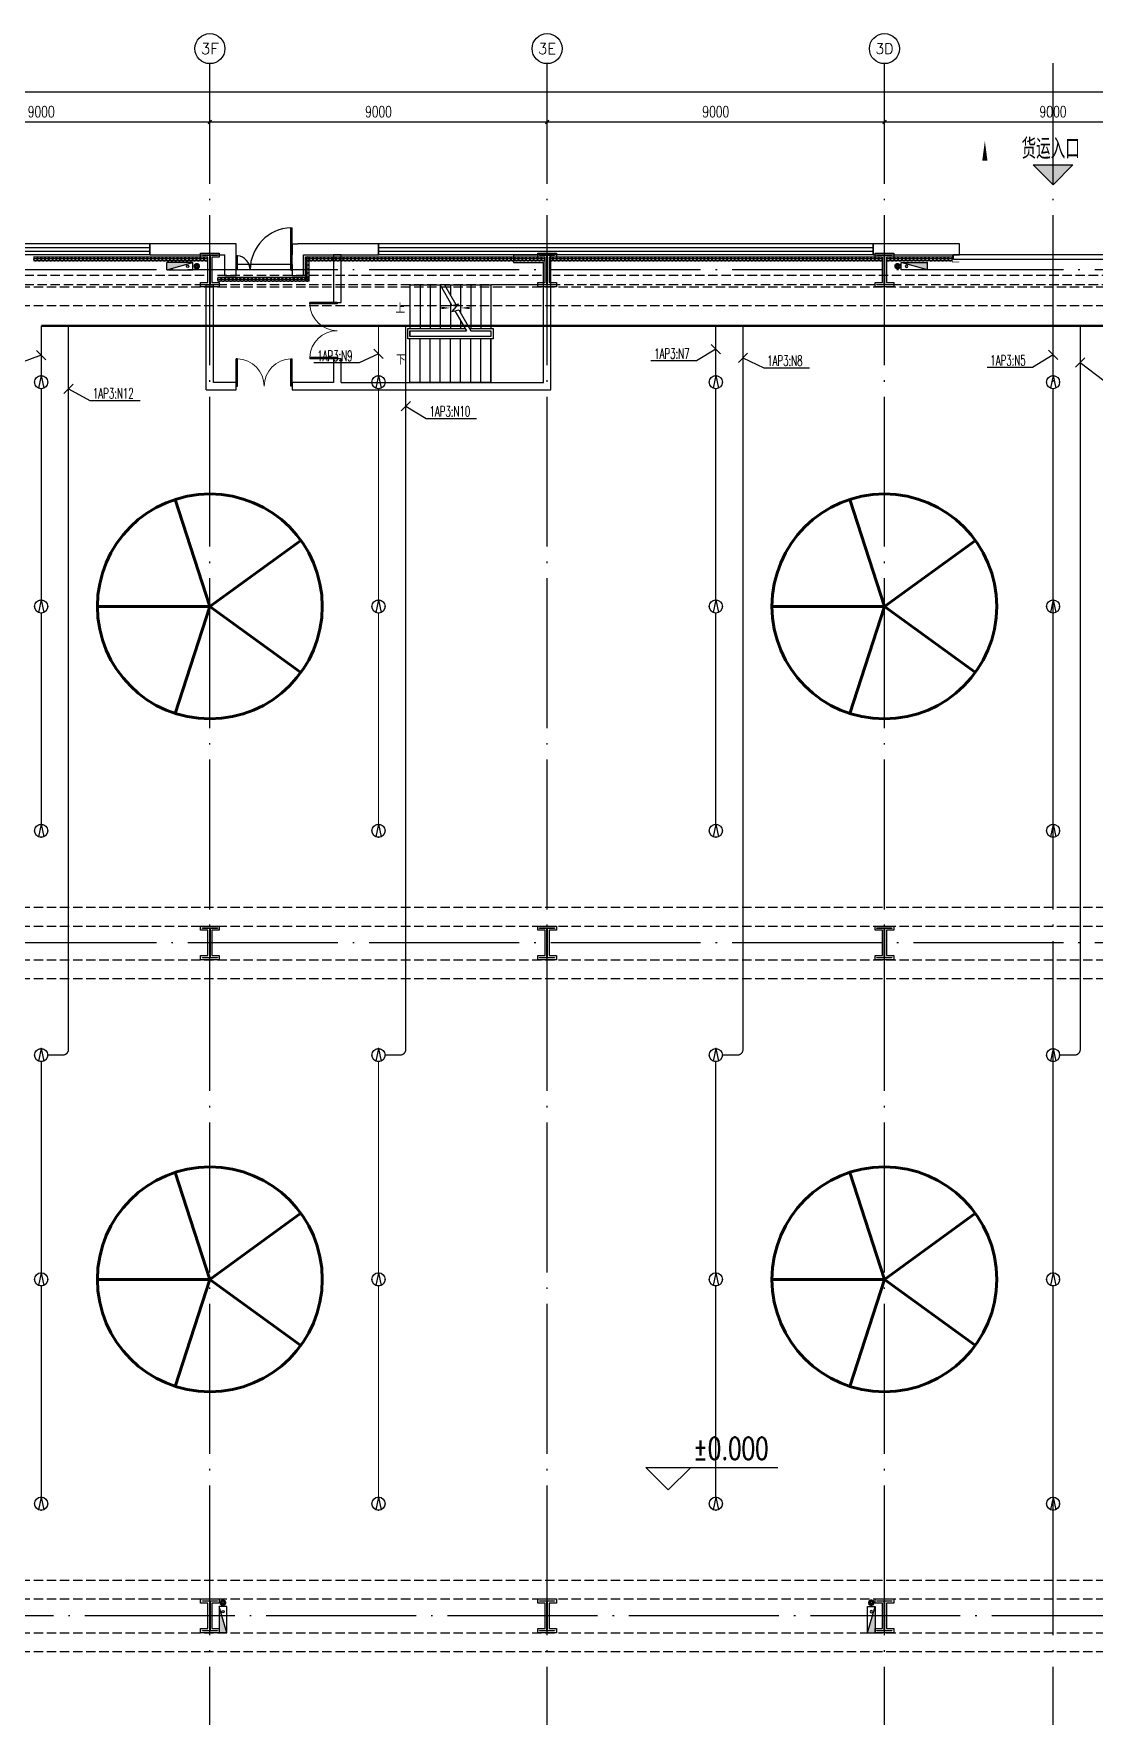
# Model space of a CAD drawing. Extents: x -1396510 to 1250330, y -1892470 to 1623980.
# Drawn here: x 152224 to 180528, y -1326655 to -1281770 of the extents above; entities that cross this region are included whole.
import ezdxf
from ezdxf.enums import TextEntityAlignment as Align

# ---------------------------------------------------------------- set-up
doc = ezdxf.new("R2010")
doc.units = 0
doc.header["$LTSCALE"] = 1000
doc.header["$MEASUREMENT"] = 0
for name, pattern in [('10平面$0$DASH', [0.35, 0.25, -0.1]), ('DASH', [0.35, 0.25, -0.1]), ('DOTE', [2.42, 2, -0.2, 0.02, -0.2])]:
    doc.linetypes.add(name, pattern=pattern)
doc.layers.get('Defpoints').update_dxf_attribs({"color": 210})
for name, color, linetype in [('10平面$0$WINDOW', 4, 'Continuous'), ('A-AXIS-D', 1, 'Continuous'), ('A-AXIS-DOTE', 14, 'DOTE'), ('A-AXIS-SYMB', 3, 'Continuous'), ('A-HATCH-2', 251, 'Continuous'), ('A-HRAIL', 173, 'Continuous'), ('A-LIN-V', 9, 'Continuous'), ('A-SFCE', 30, 'Continuous'), ('A-TEXT', 61, 'Continuous'), ('A-WINDOW', 140, 'Continuous'), ('AS-COLN', 6, 'Continuous'), ('AS-WALL', 40, 'Continuous'), ('DIM-照明', 3, 'Continuous'), ('DIM_SYMB', 3, 'Continuous'), ('EQUIP-照明', 3, 'Continuous'), ('FH-tri', 180, 'Continuous'), ('SB_ZF消火栓', 10, 'Continuous'), ('SB_ZF消火栓M', 10, 'Continuous'), ('WIRE-照明', 1, 'Continuous'), ('建-标高', 3, 'Continuous'), ('建-窗', 4, 'Continuous')]:
    doc.layers.add(name, color=color, linetype=linetype)
doc.layers.add('A-云线2', color=3, linetype='Continuous', plot=False)
doc.layers.add('LG-ZF消防', color=1, linetype='Continuous', lineweight=60)
doc.styles.add('_TCH_AXIS', font='COMPLEX', dxfattribs={"bigfont": 'GBCBIG'})
doc.styles.add('_TCH_DIM', font='SIMPLEX', dxfattribs={"bigfont": 'GBCBIG'})
doc.styles.add('_TCH_DIM_T3', font='SIMPLEX', dxfattribs={"width": 0.705882, "bigfont": 'GBCBIG'})
doc.styles.add('_TEL_DIM', font='SIMPLEX', dxfattribs={"width": 0.8, "height": 3.5, "bigfont": 'HZTXT'})
doc.styles.add('A-STANDARD', font='SIMPLEX', dxfattribs={"bigfont": 'GBCBIG'})
doc.dimstyles.new('_TCH_ARCH&&100', dxfattribs={"dimtxt": 297.5, "dimasz": 100, "dimexe": 100, "dimexo": 100, "dimgap": 126.25, "dimtad": 1, "dimdec": 0, "dimzin": 0, "dimdsep": 46, "dimtxsty": '_TCH_DIM_T3', "dimblk": 'ARCHTICK', "dimcen": 0.09, "dimclrt": 7, "dimazin": 2, "dimtfac": 1, "dimtdec": 0, "dimtix": 1, "dimtmove": 2, "dimatfit": 3, "dimfxl": 0, "dimtolj": 1, "dimtzin": 0, "dimarcsym": 0})

# ---------------------------------------------------------------- blocks, each defined once
blk = doc.blocks.new('4324324')
at = {"layer": 'A-HATCH-2', "color": 8, "linetype": 'DASH'}
for p, q in [((-294754, 620270), (-135554, 620270)), ((-294754, 619770), (-135554, 619770)), ((-294754, 603720), (-128854, 603720)), ((-294754, 603220), (-128854, 603220)), ((-294754, 602320), (-128854, 602320)), ((-294754, 601820), (-128854, 601820)), ((-294754, 585770), (-128854, 585770)), ((-294754, 585270), (-128854, 585270)), ((-307354, 584370), (-128854, 584370)), ((-307354, 583870), (-128854, 583870))]:
    blk.add_line(p, q, dxfattribs=at)
blk = doc.blocks.new('w4324324')
at = {"layer": 'A-HATCH-2', "color": 0, "lineweight": 60}
for q in [(-1694760, 686605), (-1697614, 684532), (-1691907, 684532), (-1696524, 681178), (-1692997, 681178)]:
    blk.add_line((-1694760, 683605), q, dxfattribs=at)
blk.add_circle((-1694760, 683605), 3000, dxfattribs=at)
blk = doc.blocks.new('342343')
at = {"layer": 'A-LIN-V', "color": 8}
for p in [(1066610, -26444), (1084560, -26444), (1066610, -44444), (1084560, -44444)]:
    blk.add_blockref('w4324324', p, dxfattribs=at)
blk = doc.blocks.new('w42343243')
at = {"layer": 'A-HATCH-2', "color": 8}
blk.add_lwpolyline([(-165104, 621070), (-164604, 621070), (-164604, 620958), (-164800, 620958), (-164800, 620282), (-164604, 620282), (-164604, 620170), (-165104, 620170), (-165104, 620282), (-164908, 620282), (-164908, 620958), (-165104, 620958)], close=True, dxfattribs=at)
at = {"layer": 'AS-COLN', "color": 3}
blk.add_lwpolyline([(-165054, 621020), (-164654, 621020), (-164654, 621008), (-164850, 621008), (-164850, 620232), (-164654, 620232), (-164654, 620220), (-165054, 620220), (-165054, 620232), (-164858, 620232), (-164858, 621008), (-165054, 621008)], close=True, dxfattribs=at)
blk = doc.blocks.new('42343')
at = {"layer": 'A-WINDOW'}
for p in [(-9000, 100), (0, 100), (9000, 100), (-9000, -17850), (0, -17850), (9000, -17850), (-9000, -35800), (0, -35800), (9000, -35800)]:
    blk.add_blockref('w42343243', p, dxfattribs=at)
blk = doc.blocks.new('3333')
at = {"layer": 'A-SFCE', "const_width": 20}
blk.add_lwpolyline([(-227064, 766320), (-227064, 766510), (-227244, 766510), (-227244, 766320)], dxfattribs=at)
blk = doc.blocks.new('A$C5D961328')
at = {"layer": 'SB_ZF消火栓'}
blk.add_hatch(color=256, dxfattribs=at).paths.add_polyline_path([(0, 40), (700, 40), (700, 240)])
for p, q in [((700, 240), (0, 240)), ((0, 240), (0, 40)), ((700, 240), (0, 40)), ((0, 40), (700, 40)), ((700, 240), (700, 40))]:
    blk.add_line(p, q, dxfattribs=at)
at = {"layer": 'SB_ZF消火栓', "color": 1}
blk.add_circle((140, 140), 32.5, dxfattribs=at)
blk = doc.blocks.new('we42342343234')
at = {"layer": 'LG-ZF消防'}
for centre in [(-174204, 620820), (-155504, 620820), (-173504, 585170), (-156204, 585170)]:
    blk.add_circle(centre, 50, dxfattribs=at)
at = {"layer": 'SB_ZF消火栓M'}
for p, rotation in [((-174304, 620960), 180), ((-173644, 585070), 270)]:
    blk.add_blockref('A$C5D961328', p, dxfattribs=dict(at, rotation=rotation))
for p, xscale, rotation in [((-155404, 620960), -1, 180), ((-156064, 585070), -1.000000000000001, 90)]:
    blk.add_blockref('A$C5D961328', p, dxfattribs=dict(at, xscale=xscale, rotation=rotation))
blk = doc.blocks.new('_ArchTick')
at = {"color": 0, "linetype": 'ByBlock', "const_width": 0.4}
blk.add_lwpolyline([(-0.5, -0.5), (0.5, 0.5)], dxfattribs=at)
blk = doc.blocks.new('*D5848')
at = {"layer": 'A-AXIS-D', "color": 0, "lineweight": -2, "transparency": 16777216}
for p, q in [((130000, 3190), (130000, 4048)), ((139000, 3190), (139000, 4048)), ((130000, 3948), (139000, 3948))]:
    blk.add_line(p, q, dxfattribs=at)
at = {"layer": 'Defpoints', "color": 0, "transparency": 16777216}
for p in [(139000, 3948), (130000, 3090), (139000, 3090)]:
    blk.add_point(p, dxfattribs=at)
at = {"layer": 'A-AXIS-D', "color": 0, "lineweight": -2, "transparency": 16777216, "xscale": 100, "yscale": 100, "zscale": 100, "rotation": 180}
blk.add_blockref('_ArchTick', (130000, 3948), dxfattribs=at)
at = {"layer": 'A-AXIS-D', "color": 0, "lineweight": -2, "transparency": 16777216, "xscale": 100, "yscale": 100, "zscale": 100}
blk.add_blockref('_ArchTick', (139000, 3948), dxfattribs=at)
at = {"layer": 'A-AXIS-D', "color": 7, "transparency": 16777216, "insert": (134500, 4223), "char_height": 297.5, "attachment_point": 5, "style": '_TCH_DIM_T3'}
blk.add_mtext('\\A1;9000', dxfattribs=at)
blk = doc.blocks.new('*D5849')
at = {"layer": 'A-AXIS-D', "color": 0, "lineweight": -2, "transparency": 16777216}
for p, q in [((139000, 3190), (139000, 4048)), ((148000, 3190), (148000, 4048)), ((139000, 3948), (148000, 3948))]:
    blk.add_line(p, q, dxfattribs=at)
at = {"layer": 'Defpoints', "color": 0, "transparency": 16777216}
for p in [(148000, 3948), (139000, 3090), (148000, 3090)]:
    blk.add_point(p, dxfattribs=at)
at = {"layer": 'A-AXIS-D', "color": 0, "lineweight": -2, "transparency": 16777216, "xscale": 100, "yscale": 100, "zscale": 100, "rotation": 180}
blk.add_blockref('_ArchTick', (139000, 3948), dxfattribs=at)
at = {"layer": 'A-AXIS-D', "color": 0, "lineweight": -2, "transparency": 16777216, "xscale": 100, "yscale": 100, "zscale": 100}
blk.add_blockref('_ArchTick', (148000, 3948), dxfattribs=at)
at = {"layer": 'A-AXIS-D', "color": 7, "transparency": 16777216, "insert": (143500, 4223), "char_height": 297.5, "attachment_point": 5, "style": '_TCH_DIM_T3'}
blk.add_mtext('\\A1;9000', dxfattribs=at)
blk = doc.blocks.new('*D5850')
at = {"layer": 'A-AXIS-D', "color": 0, "lineweight": -2, "transparency": 16777216}
for p, q in [((148000, 3190), (148000, 4048)), ((157000, 3190), (157000, 4048)), ((148000, 3948), (157000, 3948))]:
    blk.add_line(p, q, dxfattribs=at)
at = {"layer": 'Defpoints', "color": 0, "transparency": 16777216}
for p in [(157000, 3948), (148000, 3090), (157000, 3090)]:
    blk.add_point(p, dxfattribs=at)
at = {"layer": 'A-AXIS-D', "color": 0, "lineweight": -2, "transparency": 16777216, "xscale": 100, "yscale": 100, "zscale": 100, "rotation": 180}
blk.add_blockref('_ArchTick', (148000, 3948), dxfattribs=at)
at = {"layer": 'A-AXIS-D', "color": 0, "lineweight": -2, "transparency": 16777216, "xscale": 100, "yscale": 100, "zscale": 100}
blk.add_blockref('_ArchTick', (157000, 3948), dxfattribs=at)
at = {"layer": 'A-AXIS-D', "color": 7, "transparency": 16777216, "insert": (152500, 4223), "char_height": 297.5, "attachment_point": 5, "style": '_TCH_DIM_T3'}
blk.add_mtext('\\A1;9000', dxfattribs=at)
blk = doc.blocks.new('*D5851')
at = {"layer": 'A-AXIS-D', "color": 0, "lineweight": -2, "transparency": 16777216}
for p, q in [((157000, 3190), (157000, 4048)), ((166000, 3190), (166000, 4048)), ((157000, 3948), (166000, 3948))]:
    blk.add_line(p, q, dxfattribs=at)
at = {"layer": 'Defpoints', "color": 0, "transparency": 16777216}
for p in [(166000, 3948), (157000, 3090), (166000, 3090)]:
    blk.add_point(p, dxfattribs=at)
at = {"layer": 'A-AXIS-D', "color": 0, "lineweight": -2, "transparency": 16777216, "xscale": 100, "yscale": 100, "zscale": 100, "rotation": 180}
blk.add_blockref('_ArchTick', (157000, 3948), dxfattribs=at)
at = {"layer": 'A-AXIS-D', "color": 0, "lineweight": -2, "transparency": 16777216, "xscale": 100, "yscale": 100, "zscale": 100}
blk.add_blockref('_ArchTick', (166000, 3948), dxfattribs=at)
at = {"layer": 'A-AXIS-D', "color": 7, "transparency": 16777216, "insert": (161500, 4223), "char_height": 297.5, "attachment_point": 5, "style": '_TCH_DIM_T3'}
blk.add_mtext('\\A1;9000', dxfattribs=at)
blk = doc.blocks.new('*D5855')
at = {"layer": 'A-AXIS-D', "color": 0, "lineweight": -2, "transparency": 16777216}
for p, q in [((-900, 3290), (-900, 4848)), ((-900, 4748), (184800, 4748)), ((184800, 3290), (184800, 4848))]:
    blk.add_line(p, q, dxfattribs=at)
at = {"layer": 'Defpoints', "color": 0, "transparency": 16777216}
for p in [(184800, 4748), (-900, 3190), (184800, 3190)]:
    blk.add_point(p, dxfattribs=at)
at = {"layer": 'A-AXIS-D', "color": 0, "lineweight": -2, "transparency": 16777216, "xscale": 100, "yscale": 100, "zscale": 100, "rotation": 180}
blk.add_blockref('_ArchTick', (-900, 4748), dxfattribs=at)
at = {"layer": 'A-AXIS-D', "color": 0, "lineweight": -2, "transparency": 16777216, "xscale": 100, "yscale": 100, "zscale": 100}
blk.add_blockref('_ArchTick', (184800, 4748), dxfattribs=at)
at = {"layer": 'A-AXIS-D', "color": 7, "transparency": 16777216, "insert": (91950, 5023), "char_height": 297.5, "attachment_point": 5, "style": '_TCH_DIM_T3'}
blk.add_mtext('\\A1;185700', dxfattribs=at)
blk = doc.blocks.new('$DorLib2D$00000002')
for p, q in [((-0.5, 0), (-0.5, 0.4875)), ((-0.475, 0.4875), (-0.5, 0.4875)), ((-0.475, 0), (-0.475, 0.4875)), ((0.475, 0), (0.475, 0.4875)), ((0.475, 0.4875), (0.5, 0.4875)), ((0.5, 0), (0.5, 0.4875)), ((-0.5, 0), (-0.475, 0)), ((0.5, 0), (0.475, 0))]:
    blk.add_line(p, q)
at = {"lineweight": 13}
for centre, start, end in [((-0.4875, 0), 0, 88.53072), ((0.4875, 0), 91.46928, 180)]:
    blk.add_arc(centre, 0.4875, start, end, dxfattribs=at)
blk = doc.blocks.new('99平面图例外参$0$$LinePat$圆环')
for points in [[(0, 150), (300, 150)], [(0, 0), (300, 0)], [(0, -150), (300, -150)]]:
    blk.add_lwpolyline(points)
at = {"color": 0}
blk.add_circle((150, 0), 150, dxfattribs=at)
blk = doc.blocks.new('WINDOW2DLIB$DYNSTYLE$00000005')
at = {"color": 0}
for points in [[(-0.5, 0.5), (-0.5, -0.5)], [(-0.5, 0.5), (0.5, 0.5)], [(0.5, -0.5), (0.5, 0.5)], [(0.5, 0.1667), (-0.5, 0.1667)], [(0.5, -0.1667), (-0.5, -0.1667)], [(-0.5, -0.5), (0.5, -0.5)]]:
    blk.add_lwpolyline(points, dxfattribs=at)
blk = doc.blocks.new('DOOR2DLIB$SYSLIB$00000123')
at = {"color": 0}
for p, q in [((0.475, -0.001), (0.475, 0.752)), ((0.475, 0.752), (0.5, 0.752)), ((0.5, -0.001), (0.5, 0.752)), ((-0.5, 0), (-0.5, 0.252)), ((-0.475, 0.252), (-0.5, 0.252)), ((-0.475, 0), (-0.475, 0.252)), ((-0.475, 0), (-0.5, 0)), ((0.475, -0.001), (0.5, -0.001))]:
    blk.add_line(p, q, dxfattribs=at)
for centre, radius, start, end in [((0.505, -0.002), 0.755, 92.2493, 179.7238), ((-0.501, 0.003), 0.251, 359.7899, 84.0974)]:
    blk.add_arc(centre, radius, start, end, dxfattribs=at)
blk = doc.blocks.new('10平面$0$$DorLib2D$00000126')
at = {"color": 0, "linetype": 'Continuous'}
for p, q in [((-0.532, 0.5), (-0.532, 0.9)), ((0.532, 0.9), (0.532, 0.5))]:
    blk.add_line(p, q, dxfattribs=at)
at = {"color": 0, "linetype": '10平面$0$DASH'}
for p, q in [((-0.532, 0.9), (0.532, 0.9)), ((-0.532, 0.5), (0.532, 0.5))]:
    blk.add_line(p, q, dxfattribs=at)
blk = doc.blocks.new('$equip$00002832')
for q in [(-0.2, -0.46), (0.2, -0.46)]:
    blk.add_line((0, 0.5), q)
at = {"const_width": 0.0571}
blk.add_lwpolyline([(0.5, 0, 1), (-0.5, 0, 1), (0.5, 0, -0.625089)], format="xyb", dxfattribs=at)
blk.add_circle((0, 0), 0.5)
for p in [(-0.5, 0), (0, 0.5), (0.5, 0), (0, -0.5)]:
    blk.add_point(p)
at = {"color": 7, "style": '_TEL_DIM', "flags": 1}
for tag in ['A', 'REMARK']:
    blk.add_attdef(tag, text='', height=0.00002, dxfattribs=at).set_placement((0, 0), align=Align.MIDDLE_CENTER)
blk = doc.blocks.new('世赫3#厂房一层0821')
at = {"layer": 'FH-tri'}
h = blk.add_hatch(color=8, dxfattribs=at)
h.dxf.hatch_style = 1
h.paths.add_polyline_path([(160969.7, 2802.6), (162030.3, 2802.6), (161500, 2272.3)])
at = {"layer": '10平面$0$WINDOW'}
blk.add_line((141200, 149.9), (139700, 149.9), dxfattribs=at)
at = {"layer": 'A-AXIS-D'}
for centre in [(139000, 5904), (148000, 5904), (157000, 5904)]:
    blk.add_circle(centre, 400, dxfattribs=at)
at = {"layer": 'A-AXIS-DOTE', "color": 8, "ltscale": 2}
for p, q in [((139000, -79980), (139000, 5514)), ((148000, -79980), (148000, 5514)), ((157000, -79980), (157000, 5514)), ((161500, -79980), (161500, 5514)), ((190814.2, 0), (-5155.8, 0)), ((190814.2, -17950), (-5155.8, -17950)), ((192904.2, -35900), (-5155.8, -35900))]:
    blk.add_line(p, q, dxfattribs=at)
at = {"layer": 'A-AXIS-SYMB', "color": 8}
blk.add_lwpolyline([(159680, 1980, 0, 0, 0), (159680, 3440, 0, 140, 0), (159680, 2915, 0, 0, 0)], format="xyseb", dxfattribs=at)
at = {"layer": 'A-SFCE', "linetype": 'DASH'}
for p, q in [((138850, -150), (121150, -150)), ((138850, -400), (121150, -400)), ((165850, -150), (148150, -150)), ((165850, -400), (148150, -400))]:
    blk.add_line(p, q, dxfattribs=at)
at = {"layer": 'A-SFCE', "color": 2, "linetype": 'DASH'}
for p, q in [((147850, -150), (139150, -150)), ((147850, -400), (139150, -400))]:
    blk.add_line(p, q, dxfattribs=at)
at = {"layer": 'AS-WALL'}
for p, q in [((139700, 699.9), (137400, 699.9)), ((137400, 699.9), (137400, 399.9)), ((139700, 149.9), (139700, 699.9)), ((141200, 699.9), (141350, 699.9)), ((141200, 699.9), (141200, 399.9)), ((143500, 699.9), (141350, 699.9)), ((143500, 399.9), (143500, 699.9)), ((159000, 699.9), (156700, 699.9)), ((156700, 699.9), (156700, 399.9)), ((159000, 399.9), (159000, 699.9)), ((137400, 399.9), (139400, 399.9)), ((139400, -150.1), (139400, 399.9)), ((139700, -150.1), (139700, 149.9)), ((141200, 399.9), (141200, 399.9)), ((141200, 149.9), (141200, 399.9)), ((141200, 149.9), (141200, -150.1)), ((141500, -150.1), (141500, 399.9)), ((141500, 399.9), (143500, 399.9)), ((156700, 399.9), (159000, 399.9)), ((139400, -150.1), (139700, -150.1)), ((141200, -150.1), (141500, -150.1))]:
    blk.add_line(p, q, dxfattribs=at)
at = {"layer": 'Defpoints', "color": 8}
for p, q in [((142300, 399.9), (142300, -868.8)), ((142500, 399.9), (142300, 399.9)), ((142500, -868.8), (142500, 399.9)), ((147100, 399.9), (147900, 399.9)), ((147100, 399.9), (147100, 199.9)), ((147100, 199.9), (147900, 199.9)), ((147900, 399.9), (147900, 399.9)), ((147900, 399.9), (148100, 399.9)), ((147900, -3000.1), (147900, 199.9)), ((148100, 299.9), (148100, 399.9)), ((148100, -3200.1), (148100, 299.9)), ((138900, -3200.1), (138900, -400)), ((138900, -400), (139100, -400)), ((139100, -3000.1), (139100, -400)), ((144340, -400.1), (145143.6, -400.1)), ((144340, -400.1), (144340, -1565.1)), ((144610, -400.1), (144610, -1565.1)), ((144880, -400.1), (144880, -1565.1)), ((145143.6, -400.1), (145460.1, -948.1)), ((145150, -411.1), (145150, -1565.1)), ((145259.1, -400.1), (146500, -400.1)), ((145259.1, -400.1), (145560.1, -921.4)), ((145420, -400.1), (145420, -678.7)), ((145690, -400.1), (145690, -1146.4)), ((145960, -400.1), (145960, -1565.1)), ((146230, -400.1), (146230, -1565.1)), ((146500, -400.1), (146500, -1565.1)), ((147900, -400.1), (146500, -400.1)), ((146500, -400.1), (146500, -1565.1)), ((147900, -3000.1), (147900, -400.1)), ((142300, -868.8), (142500, -868.8)), ((145420, -878.7), (145420, -1565.1)), ((145632.4, -902), (145459.5, -1108)), ((145459.5, -1108), (145639.9, -1059.7)), ((145460.1, -948.1), (145632.4, -902)), ((145539.9, -1086.5), (145850.9, -1625.1)), ((145639.9, -1059.7), (145966.4, -1625.1)), ((145690, -1346.4), (145690, -1565.1)), ((144280, -1835.1), (144280, -1565.1)), ((144280, -1565.1), (145816.3, -1565.1)), ((144340, -1625.1), (145850.9, -1625.1)), ((144340, -1775.1), (144340, -1625.1)), ((144340, -1625.1), (145850.9, -1625.1)), ((144340, -1625.1), (144340, -1775.1)), ((146500, -1775.1), (144340, -1775.1)), ((146500, -1775.1), (144340, -1775.1)), ((145931.7, -1565.1), (146560, -1565.1)), ((145966.4, -1625.1), (146500, -1625.1)), ((145966.4, -1625.1), (146500, -1625.1)), ((146500, -1625.1), (146500, -1775.1)), ((146500, -1625.1), (146500, -1775.1)), ((146560, -1565.1), (146560, -1835.1)), ((146560, -1835.1), (144280, -1835.1)), ((144340, -3000.1), (144340, -1835.1)), ((144610, -3000.1), (144610, -1835.1)), ((144880, -3000.1), (144880, -1835.1)), ((145150, -3000.1), (145150, -1835.1)), ((145420, -3000.1), (145420, -1835.1)), ((145690, -3000.1), (145690, -1835.1)), ((145960, -3000.1), (145960, -1835.1)), ((146230, -3000.1), (146230, -1835.1)), ((146500, -3000.1), (146500, -1835.1)), ((146500, -1835.1), (146500, -3000.1)), ((142500, -2368.8), (142300, -2368.8)), ((142300, -2368.8), (142300, -3000.1)), ((142500, -3000.1), (142500, -2368.8)), ((139700, -3000.1), (139100, -3000.1)), ((139700, -3200.1), (139700, -3000.1)), ((142300, -3000.1), (141200, -3000.1)), ((141200, -3000.1), (141200, -3200.1)), ((142500, -3000.1), (147900, -3000.1)), ((146500, -3000.1), (144340, -3000.1)), ((146500, -3000.1), (147900, -3000.1)), ((138900, -3200.1), (139700, -3200.1)), ((141200, -3200.1), (142400, -3200.1)), ((142400, -3200.1), (148100, -3200.1))]:
    blk.add_line(p, q, dxfattribs=at)
at = {"layer": 'DIM_SYMB', "color": 8}
for points in [[(144205, -1012.6, 0, 0, 0), (145420, -1012.6, 0, 64, 0), (145180, -1012.6, 0, 0, 0)], [(144205, -2387.6, 0, 0, 0), (147200, -2387.6, 0, 0, 0), (147200, -1012.6, 0, 0, 0), (145690, -1012.6, 0, 64, 0), (145930, -1012.6, 0, 0, 0)]]:
    blk.add_lwpolyline(points, format="xyseb", dxfattribs=at)
at = {"layer": 'FH-tri', "color": 8}
blk.add_lwpolyline([(160969.7, 2802.6), (162030.3, 2802.6), (162030.3, 2802.6), (161500, 2272.3)], close=True, dxfattribs=at)
at = {"layer": '建-标高', "color": 8}
for p, q in [((151232.7, -32543), (150632.7, -31943)), ((150632.7, -31943), (154152.7, -31943)), ((151232.7, -32543), (151832.7, -31943))]:
    blk.add_line(p, q, dxfattribs=at)
at = {"layer": '10平面$0$WINDOW', "zscale": 300}
for name, p, xscale, yscale, rotation in [('DOOR2DLIB$SYSLIB$00000123', (140450, -0.1), -1500, -1500, 179.9999999999555), ('10平面$0$$DorLib2D$00000126', (161500, 549.9), 5000, 300, 180)]:
    blk.add_blockref(name, p, dxfattribs=dict(at, xscale=xscale, yscale=yscale, rotation=rotation))
at = {"layer": 'A-HRAIL', "yscale": 0.3333333333111111, "zscale": 0.3333333333111111}
for p, xscale, rotation in [((134399, 293.9), -0.3368181817957273, 359.9999999997967), ((134500, 293.9), -0.3368181817957273, 359.9999999997967), ((134601, 293.9), -0.3368181817957273, 359.9999999997967), ((134702.1, 293.9), -0.3368181817957273, 359.9999999997967), ((134803.1, 293.9), -0.3368181817957273, 359.9999999997967), ((134904.2, 293.9), -0.3368181817957273, 359.9999999997967), ((135005.2, 293.9), -0.3368181817957273, 359.9999999997967), ((135106.3, 293.9), -0.3368181817957273, 359.9999999997967), ((135207.3, 293.9), -0.3368181817957273, 359.9999999997967), ((135308.4, 293.9), -0.3368181817957273, 359.9999999997967), ((135409.4, 293.9), -0.3368181817957273, 359.9999999997967), ((135510.5, 293.9), -0.3368181817957273, 359.9999999997967), ((135611.5, 293.9), -0.3368181817957273, 359.9999999997967), ((135712.5, 293.9), -0.3368181817957273, 359.9999999997967), ((135813.6, 293.9), -0.3368181817957273, 359.9999999997967), ((135914.6, 293.9), -0.3368181817957273, 359.9999999997967), ((136015.7, 293.9), -0.3368181817957273, 359.9999999997967), ((136116.7, 293.9), -0.3368181817957273, 359.9999999997967), ((136217.8, 293.9), -0.3368181817957273, 359.9999999997967), ((136318.8, 293.9), -0.3368181817957273, 359.9999999997967), ((136419.9, 293.9), -0.3368181817957273, 359.9999999997967), ((136520.9, 293.9), -0.3368181817957273, 359.9999999997967), ((136622, 293.9), -0.3368181817957273, 359.9999999997967), ((136723, 293.9), -0.3368181817957273, 359.9999999997967), ((136824, 293.9), -0.3368181817957273, 359.9999999997967), ((136925.1, 293.9), -0.3368181817957273, 359.9999999997967), ((137026.1, 293.9), -0.3368181817957273, 359.9999999997967), ((137127.2, 293.9), -0.3368181817957273, 359.9999999997967), ((137228.2, 293.9), -0.3368181817957273, 359.9999999997967), ((137329.3, 293.9), -0.3368181817957273, 359.9999999997967), ((137430.3, 293.9), -0.3368181817957273, 359.9999999997967), ((137531.4, 293.9), -0.3368181817957273, 359.9999999997967), ((137632.4, 293.9), -0.3368181817957273, 359.9999999997967), ((137733.5, 293.9), -0.3368181817957273, 359.9999999997967), ((137834.5, 293.9), -0.3368181817957273, 359.9999999997967), ((137935.5, 293.9), -0.3368181817957273, 359.9999999997967), ((138036.6, 293.9), -0.3368181817957273, 359.9999999997967), ((138137.6, 293.9), -0.3368181817957273, 359.9999999997967), ((138238.7, 293.9), -0.3368181817957273, 359.9999999997967), ((138339.7, 293.9), -0.3368181817957273, 359.9999999997967), ((138440.8, 293.9), -0.3368181817957273, 359.9999999997967), ((138541.8, 293.9), -0.3368181817957273, 359.9999999997967), ((138642.9, 293.9), -0.3368181817957273, 359.9999999997967), ((138743.9, 293.9), -0.3368181817957273, 359.9999999997967), ((138845, 293.9), -0.3368181817957273, 359.9999999997967), ((138946, 293.9), -0.3368181817957273, 359.9999999997967), ((141600, 241.6), -0.3611111226889233, 270), ((141651.5, 293.9), -0.3384127415271159, 359.9999999997966), ((141600, 133.3), -0.3611111226889233, 270), ((141600, 24.9), -0.3611111226889233, 270), ((141600, -83.4), -0.3611111226889233, 270), ((141753, 293.9), -0.3384127415271159, 359.9999999997966), ((141854.6, 293.9), -0.3384127415271159, 359.9999999997966), ((141956.1, 293.9), -0.3384127415271159, 359.9999999997966), ((142057.6, 293.9), -0.3384127415271159, 359.9999999997966), ((142159.1, 293.9), -0.3384127415271159, 359.9999999997966), ((142260.7, 293.9), -0.3384127415271159, 359.9999999997966), ((142362.2, 293.9), -0.3384127415271159, 359.9999999997966), ((142463.7, 293.9), -0.3384127415271159, 359.9999999997966), ((142565.2, 293.9), -0.3384127415271159, 359.9999999997966), ((142666.8, 293.9), -0.3384127415271159, 359.9999999997966), ((142768.3, 293.9), -0.3384127415271159, 359.9999999997966), ((142869.8, 293.9), -0.3384127415271159, 359.9999999997966), ((142971.3, 293.9), -0.3384127415271159, 359.9999999997966), ((143072.9, 293.9), -0.3384127415271159, 359.9999999997966), ((143174.4, 293.9), -0.3384127415271159, 359.9999999997966), ((143275.9, 293.9), -0.3384127415271159, 359.9999999997966), ((143377.4, 293.9), -0.3384127415271159, 359.9999999997966), ((143479, 293.9), -0.3384127415271159, 359.9999999997966), ((143580.5, 293.9), -0.3384127415271159, 359.9999999997966), ((143682, 293.9), -0.3384127415271159, 359.9999999997966), ((143783.5, 293.9), -0.3384127415271159, 359.9999999997966), ((143885, 293.9), -0.3384127415271159, 359.9999999997966), ((143986.6, 293.9), -0.3384127415271159, 359.9999999997966), ((144088.1, 293.9), -0.3384127415271159, 359.9999999997966), ((144189.6, 293.9), -0.3384127415271159, 359.9999999997966), ((144291.1, 293.9), -0.3384127415271159, 359.9999999997966), ((144392.7, 293.9), -0.3384127415271159, 359.9999999997966), ((144494.2, 293.9), -0.3384127415271159, 359.9999999997966), ((144595.7, 293.9), -0.3384127415271159, 359.9999999997966), ((144697.2, 293.9), -0.3384127415271159, 359.9999999997966), ((144798.8, 293.9), -0.3384127415271159, 359.9999999997966), ((144900.3, 293.9), -0.3384127415271159, 359.9999999997966), ((145001.8, 293.9), -0.3384127415271159, 359.9999999997966), ((145103.3, 293.9), -0.3384127415271159, 359.9999999997966), ((145204.9, 293.9), -0.3384127415271159, 359.9999999997966), ((145306.4, 293.9), -0.3384127415271159, 359.9999999997966), ((145407.9, 293.9), -0.3384127415271159, 359.9999999997966), ((145509.4, 293.9), -0.3384127415271159, 359.9999999997966), ((145611, 293.9), -0.3384127415271159, 359.9999999997966), ((145712.5, 293.9), -0.3384127415271159, 359.9999999997966), ((145814, 293.9), -0.3384127415271159, 359.9999999997966), ((145915.5, 293.9), -0.3384127415271159, 359.9999999997966), ((146017, 293.9), -0.3384127415271159, 359.9999999997966), ((146118.6, 293.9), -0.3384127415271159, 359.9999999997966), ((146220.1, 293.9), -0.3384127415271159, 359.9999999997966), ((146321.6, 293.9), -0.3384127415271159, 359.9999999997966), ((146423.1, 293.9), -0.3384127415271159, 359.9999999997966), ((146524.7, 293.9), -0.3384127415271159, 359.9999999997966), ((146626.2, 293.9), -0.3384127415271159, 359.9999999997966), ((146727.7, 293.9), -0.3384127415271159, 359.9999999997966), ((146829.2, 293.9), -0.3384127415271159, 359.9999999997966), ((146930.8, 293.9), -0.3384127415271159, 359.9999999997966), ((147032.3, 293.9), -0.3384127415271159, 359.9999999997966), ((147133.8, 293.9), -0.3384127415271159, 359.9999999997966), ((147235.3, 293.9), -0.3384127415271159, 359.9999999997966), ((147336.9, 293.9), -0.3384127415271159, 359.9999999997966), ((147438.4, 293.9), -0.3384127415271159, 359.9999999997966), ((147539.9, 293.9), -0.3384127415271159, 359.9999999997966), ((147641.4, 293.9), -0.3384127415271159, 359.9999999997966), ((147743, 293.9), -0.3384127415271159, 359.9999999997966), ((147844.5, 293.9), -0.3384127415271159, 359.9999999997966), ((147946, 293.9), -0.3384127415271159, 359.9999999997966), ((148155, 293.9), -0.3368181817957239, 359.9999999997967), ((148256.1, 293.9), -0.3368181817957239, 359.9999999997967), ((148357.1, 293.9), -0.3368181817957239, 359.9999999997967), ((148458.2, 293.9), -0.3368181817957239, 359.9999999997967), ((148559.2, 293.9), -0.3368181817957239, 359.9999999997967), ((148660.3, 293.9), -0.3368181817957239, 359.9999999997967), ((148761.3, 293.9), -0.3368181817957239, 359.9999999997967), ((148862.4, 293.9), -0.3368181817957239, 359.9999999997967), ((148963.4, 293.9), -0.3368181817957239, 359.9999999997967), ((149064.5, 293.9), -0.3368181817957239, 359.9999999997967), ((149165.5, 293.9), -0.3368181817957239, 359.9999999997967), ((149266.5, 293.9), -0.3368181817957239, 359.9999999997967), ((149367.6, 293.9), -0.3368181817957239, 359.9999999997967), ((149468.6, 293.9), -0.3368181817957239, 359.9999999997967), ((149569.7, 293.9), -0.3368181817957239, 359.9999999997967), ((149670.7, 293.9), -0.3368181817957239, 359.9999999997967), ((149771.8, 293.9), -0.3368181817957239, 359.9999999997967), ((149872.8, 293.9), -0.3368181817957239, 359.9999999997967), ((149973.9, 293.9), -0.3368181817957239, 359.9999999997967), ((150074.9, 293.9), -0.3368181817957239, 359.9999999997967), ((150176, 293.9), -0.3368181817957239, 359.9999999997967), ((150277, 293.9), -0.3368181817957239, 359.9999999997967), ((150378, 293.9), -0.3368181817957239, 359.9999999997967), ((150479.1, 293.9), -0.3368181817957239, 359.9999999997967), ((150580.1, 293.9), -0.3368181817957239, 359.9999999997967), ((150681.2, 293.9), -0.3368181817957239, 359.9999999997967), ((150782.2, 293.9), -0.3368181817957239, 359.9999999997967), ((150883.3, 293.9), -0.3368181817957239, 359.9999999997967), ((150984.3, 293.9), -0.3368181817957239, 359.9999999997967), ((151085.4, 293.9), -0.3368181817957239, 359.9999999997967), ((151186.4, 293.9), -0.3368181817957239, 359.9999999997967), ((151287.5, 293.9), -0.3368181817957239, 359.9999999997967), ((151388.5, 293.9), -0.3368181817957239, 359.9999999997967), ((151489.5, 293.9), -0.3368181817957239, 359.9999999997967), ((151590.6, 293.9), -0.3368181817957239, 359.9999999997967), ((151691.6, 293.9), -0.3368181817957239, 359.9999999997967), ((151792.7, 293.9), -0.3368181817957239, 359.9999999997967), ((151893.7, 293.9), -0.3368181817957239, 359.9999999997967), ((151994.8, 293.9), -0.3368181817957239, 359.9999999997967), ((152095.8, 293.9), -0.3368181817957239, 359.9999999997967), ((152196.9, 293.9), -0.3368181817957239, 359.9999999997967), ((152297.9, 293.9), -0.3368181817957239, 359.9999999997967), ((152399, 293.9), -0.3368181817957239, 359.9999999997967), ((152500, 293.9), -0.3368181817957239, 359.9999999997967), ((152601, 293.9), -0.3368181817957239, 359.9999999997967), ((152702.1, 293.9), -0.3368181817957239, 359.9999999997967), ((152803.1, 293.9), -0.3368181817957239, 359.9999999997967), ((152904.2, 293.9), -0.3368181817957239, 359.9999999997967), ((153005.2, 293.9), -0.3368181817957239, 359.9999999997967), ((153106.3, 293.9), -0.3368181817957239, 359.9999999997967), ((153207.3, 293.9), -0.3368181817957239, 359.9999999997967), ((153308.4, 293.9), -0.3368181817957239, 359.9999999997967), ((153409.4, 293.9), -0.3368181817957239, 359.9999999997967), ((153510.5, 293.9), -0.3368181817957239, 359.9999999997967), ((153611.5, 293.9), -0.3368181817957239, 359.9999999997967), ((153712.5, 293.9), -0.3368181817957239, 359.9999999997967), ((153813.6, 293.9), -0.3368181817957239, 359.9999999997967), ((153914.6, 293.9), -0.3368181817957239, 359.9999999997967), ((154015.7, 293.9), -0.3368181817957239, 359.9999999997967), ((154116.7, 293.9), -0.3368181817957239, 359.9999999997967), ((154217.8, 293.9), -0.3368181817957239, 359.9999999997967), ((154318.8, 293.9), -0.3368181817957239, 359.9999999997967), ((154419.9, 293.9), -0.3368181817957239, 359.9999999997967), ((154520.9, 293.9), -0.3368181817957239, 359.9999999997967), ((154622, 293.9), -0.3368181817957239, 359.9999999997967), ((154723, 293.9), -0.3368181817957239, 359.9999999997967), ((154824, 293.9), -0.3368181817957239, 359.9999999997967), ((154925.1, 293.9), -0.3368181817957239, 359.9999999997967), ((155026.1, 293.9), -0.3368181817957239, 359.9999999997967), ((155127.2, 293.9), -0.3368181817957239, 359.9999999997967), ((155228.2, 293.9), -0.3368181817957239, 359.9999999997967), ((155329.3, 293.9), -0.3368181817957239, 359.9999999997967), ((155430.3, 293.9), -0.3368181817957239, 359.9999999997967), ((155531.4, 293.9), -0.3368181817957239, 359.9999999997967), ((155632.4, 293.9), -0.3368181817957239, 359.9999999997967), ((155733.5, 293.9), -0.3368181817957239, 359.9999999997967), ((155834.5, 293.9), -0.3368181817957239, 359.9999999997967), ((155935.5, 293.9), -0.3368181817957239, 359.9999999997967), ((156036.6, 293.9), -0.3368181817957239, 359.9999999997967), ((156137.6, 293.9), -0.3368181817957239, 359.9999999997967), ((156238.7, 293.9), -0.3368181817957239, 359.9999999997967), ((156339.7, 293.9), -0.3368181817957239, 359.9999999997967), ((156440.8, 293.9), -0.3368181817957239, 359.9999999997967), ((156541.8, 293.9), -0.3368181817957239, 359.9999999997967), ((156642.9, 293.9), -0.3368181817957239, 359.9999999997967), ((156743.9, 293.9), -0.3368181817957239, 359.9999999997967), ((156845, 293.9), -0.3368181817957239, 359.9999999997967), ((156946, 293.9), -0.3368181817957239, 359.9999999997967), ((157157.3, 293.9), -0.3444734679202548, 359.999999999795), ((157260.7, 293.9), -0.3444734679202548, 359.999999999795), ((157364, 293.9), -0.3444734679202548, 359.999999999795), ((157467.4, 293.9), -0.3444734679202548, 359.999999999795), ((157570.7, 293.9), -0.3444734679202548, 359.999999999795), ((157674.1, 293.9), -0.3444734679202548, 359.999999999795), ((157777.4, 293.9), -0.3444734679202548, 359.999999999795), ((157880.7, 293.9), -0.3444734679202548, 359.999999999795), ((157984.1, 293.9), -0.3444734679202548, 359.999999999795), ((158087.4, 293.9), -0.3444734679202548, 359.999999999795), ((158190.8, 293.9), -0.3444734679202548, 359.999999999795), ((158294.1, 293.9), -0.3444734679202548, 359.999999999795), ((158397.4, 293.9), -0.3444734679202548, 359.999999999795), ((158500.8, 293.9), -0.3444734679202548, 359.999999999795), ((158604.1, 293.9), -0.3444734679202548, 359.999999999795), ((158707.5, 293.9), -0.3444734679202548, 359.999999999795), ((158810.8, 293.9), -0.3444734679202548, 359.999999999795), ((141600, -191.7), -0.3611111226889233, 270), ((141600, -300.1), -0.3611111226889233, 270)]:
    blk.add_blockref('99平面图例外参$0$$LinePat$圆环', p, dxfattribs=dict(at, xscale=xscale, rotation=rotation))
at = {"layer": 'A-HRAIL', "xscale": -0.3402776645396762, "yscale": 0.3333333333111111, "zscale": 0.3333333333111111}
for p in [(139302.1, -250.1), (139404.2, -250.1), (139506.3, -250.1), (139608.3, -250.1), (139710.4, -250.1), (139812.5, -250.1), (139914.6, -250.1), (140016.7, -250.1), (140118.8, -250.1), (140220.8, -250.1), (140322.9, -250.1), (140425, -250.1), (140527.1, -250.1), (140629.2, -250.1), (140731.3, -250.1), (140833.3, -250.1), (140935.4, -250.1), (141037.5, -250.1), (141139.6, -250.1), (141241.7, -250.1), (141343.8, -250.1), (141445.8, -250.1), (141547.9, -250.1), (141650, -250.1)]:
    blk.add_blockref('99平面图例外参$0$$LinePat$圆环', p, dxfattribs=at)
at = {"layer": 'A-LIN-V', "color": 8, "rotation": 90}
blk.add_blockref('342343', (796160.7, 601225), dxfattribs=at)
at = {"layer": 'A-SFCE', "rotation": 90}
blk.add_blockref('3333', (925320.8, 227454.1), dxfattribs=at)
at = {"layer": 'A-WINDOW'}
for name in ['42343', '4324324']:
    blk.add_blockref(name, (312854.2, -620720), dxfattribs=at)
at = {"layer": 'Defpoints', "color": 8, "xscale": -1500, "yscale": 1500, "zscale": 200}
for p, rotation in [((142400, -1618.8), 89.99999994593307), ((140450, -3100.1), 359.9999999346722)]:
    blk.add_blockref('$DorLib2D$00000002', p, dxfattribs=dict(at, rotation=rotation))
at = {"layer": 'SB_ZF消火栓'}
blk.add_blockref('we42342343234', (312854.2, -620720), dxfattribs=at)
at = {"layer": '建-窗', "yscale": -300, "zscale": 300}
for p, xscale, rotation in [((126950, 549.9), -20900, 359.9999999994913), ((150100, 549.9), -13200, 359.9999999996728)]:
    blk.add_blockref('WINDOW2DLIB$DYNSTYLE$00000005', p, dxfattribs=dict(at, xscale=xscale, rotation=rotation))
at = {"layer": 'A-AXIS-D', "color": 7, "style": '_TCH_AXIS'}
for s, height, p, p2 in [('3F', 288.12, (138759.9, 5759.9), (139240.1, 5759.9)), ('3E', 288.12, (147759.9, 5759.9), (148240.1, 5759.9)), ('3D', 282.17, (156758.1, 5762.9), (157241.9, 5762.9))]:
    blk.add_text(s, height=height, dxfattribs=at).set_placement(p, p2, align=Align.FIT)
at = {"layer": 'A-TEXT', "color": 8, "style": 'A-STANDARD'}
blk.add_text('货运入口', height=540.14, dxfattribs=at).set_placement((160658.7, 2964.7))
at = {"layer": 'DIM_SYMB', "color": 7, "style": '_TCH_DIM'}
for s, p in [('上', (143954.2, -1152.6)), ('下', (143969.1, -2527.6))]:
    blk.add_text(s, height=270.1, dxfattribs=at).set_placement(p)
at = {"layer": '建-标高', "color": 7, "style": 'A-STANDARD', "width": 0.705882}
blk.add_text('%%P0.000', height=595, dxfattribs=at).set_placement((151892.7, -31733))
at = {"layer": 'A-AXIS-D'}
for base, p1, p2, picture, middle in [((184800, 4747.8), (-900, 3189.8), (184800, 3189.8), '*D5855', (91950, 5022.8)), ((139000, 3947.8), (130000, 3089.8), (139000, 3089.8), '*D5848', (134500, 4222.8)), ((148000, 3947.8), (139000, 3089.8), (148000, 3089.8), '*D5849', (143500, 4222.8)), ((157000, 3947.8), (148000, 3089.8), (157000, 3089.8), '*D5850', (152500, 4222.8)), ((166000, 3947.8), (157000, 3089.8), (166000, 3089.8), '*D5851', (161500, 4222.8))]:
    dim = blk.add_linear_dim(base=base, p1=p1, p2=p2, angle=0, dimstyle='_TCH_ARCH&&100', dxfattribs=at)
    dim.commit()
    dim.dimension.update_dxf_attribs({"geometry": picture, "text_midpoint": middle, "dimtype": 161})

msp = doc.modelspace()

# ---------------------------------------------------------------- linework, layer by layer
at = {"layer": 'DIM-照明'}
for p, q in [((152549.6, -1290467.7), (152302.1, -1290220.2)), ((161549.6, -1290437.7), (161302.1, -1290190.2)), ((170549.6, -1290307.7), (170302.1, -1290060.2)), ((171275.6, -1290290.2), (171028.1, -1290537.7)), ((179549.6, -1290457.7), (179302.1, -1290210.2)), ((180275.6, -1290420.2), (180028.1, -1290667.7)), ((153275.6, -1291120.2), (153028.1, -1291367.7)), ((162275.6, -1291580.2), (162028.1, -1291827.7))]:
    msp.add_line(p, q, dxfattribs=at)
for points in [[(152425.8, -1290344), (151870, -1290554)], [(161425.8, -1290314), (160910, -1290554)], [(170425.8, -1290184), (169910, -1290494)], [(171151.9, -1290414), (171710, -1290684)], [(179425.8, -1290334), (178880, -1290674)], [(160910, -1290554), (159703, -1290554)], [(169910, -1290494), (168695, -1290494)], [(171710, -1290684), (172925, -1290684)], [(178880, -1290674), (177665, -1290674)], [(180151.9, -1290544), (180780, -1291024)], [(153151.9, -1291244), (153720, -1291554)], [(153720, -1291554), (155063, -1291554)], [(162151.9, -1291704), (162700, -1292034)], [(162700, -1292034), (164043, -1292034)]]:
    msp.add_lwpolyline(points, dxfattribs=at)
at = {"layer": 'WIRE-照明', "linetype": 'Continuous'}
for points, const_width in [([(152425.8, -1289563.4), (186880, -1289563.4)], 70), ([(152425.8, -1290890.6), (152425.8, -1289563.4)], 35), ([(153151.9, -1308865.6), (153151.9, -1289563.4)], 35), ([(161425.8, -1290890.6), (161425.8, -1289563.4)], 35), ([(162151.9, -1308865.6), (162151.9, -1289563.4)], 35), ([(170425.8, -1290890.6), (170425.8, -1289563.4)], 35), ([(171151.9, -1308865.6), (171151.9, -1289563.4)], 35), ([(179425.8, -1290890.6), (179425.8, -1289563.4)], 35), ([(180151.9, -1308865.6), (180151.9, -1289563.4)], 35), ([(152425.8, -1296874), (152425.8, -1291240.6)], 35), ([(161425.8, -1296874), (161425.8, -1291240.6)], 35), ([(170425.8, -1296874), (170425.8, -1291240.6)], 35), ([(179425.8, -1296874), (179425.8, -1291240.6)], 35), ([(152425.8, -1302857.3), (152425.8, -1297224)], 35), ([(161425.8, -1302857.3), (161425.8, -1297224)], 35), ([(170425.8, -1302857.3), (170425.8, -1297224)], 35), ([(179425.8, -1302857.3), (179425.8, -1297224)], 35), ([(152425.8, -1314824), (152425.8, -1309190.6)], 35), ([(152600.8, -1309015.6), (153001.9, -1309015.6)], 35), ([(161425.8, -1314824), (161425.8, -1309190.6)], 35), ([(161600.8, -1309015.6), (162001.9, -1309015.6)], 35), ([(170425.8, -1314824), (170425.8, -1309190.6)], 35), ([(170600.8, -1309015.6), (171001.9, -1309015.6)], 35), ([(179425.8, -1314824), (179425.8, -1309190.6)], 35), ([(179600.8, -1309015.6), (180001.9, -1309015.6)], 35), ([(152425.8, -1320807.3), (152425.8, -1315174)], 35), ([(161425.8, -1320807.3), (161425.8, -1315174)], 35), ([(170425.8, -1320807.3), (170425.8, -1315174)], 35), ([(179425.8, -1320807.3), (179425.8, -1315174)], 35)]:
    msp.add_lwpolyline(points, dxfattribs=dict(at, const_width=const_width))
at = {"layer": 'WIRE-照明', "linetype": 'Continuous', "const_width": 35}
for points in [[(153001.9, -1309015.6, 0.4142136), (153151.9, -1308865.6)], [(162001.9, -1309015.6, 0.4142136), (162151.9, -1308865.6)], [(171001.9, -1309015.6, 0.4142136), (171151.9, -1308865.6)], [(180001.9, -1309015.6, 0.4142136), (180151.9, -1308865.6)]]:
    msp.add_lwpolyline(points, format="xyb", dxfattribs=at)

# ---------------------------------------------------------------- block references
at = {"layer": 'A-云线2'}
msp.add_blockref('世赫3#厂房一层0821', (17925.8, -1288074), dxfattribs=at)
at = {"layer": 'EQUIP-照明', "xscale": 350, "yscale": 350, "zscale": 350}
for p in [(152425.8, -1291065.6), (161425.8, -1291065.6), (170425.8, -1291065.6), (179425.8, -1291065.6), (152425.8, -1297049), (161425.8, -1297049), (170425.8, -1297049), (179425.8, -1297049), (152425.8, -1303032.3), (161425.8, -1303032.3), (170425.8, -1303032.3), (179425.8, -1303032.3), (152425.8, -1309015.6), (161425.8, -1309015.6), (170425.8, -1309015.6), (179425.8, -1309015.6), (152425.8, -1314999), (161425.8, -1314999), (170425.8, -1314999), (179425.8, -1314999), (152425.8, -1320982.3), (161425.8, -1320982.3), (170425.8, -1320982.3), (179425.8, -1320982.3)]:
    msp.add_blockref('$equip$00002832', p, dxfattribs=at)

# ---------------------------------------------------------------- texts
at = {"layer": 'DIM-照明', "color": 7, "style": '_TEL_DIM', "width": 0.6}
for s, p in [('1AP3:N9', (159790.5, -1290504)), ('1AP3:N7', (168782.5, -1290444)), ('1AP3:N8', (171797.5, -1290634)), ('1AP3:N5', (177752.5, -1290624)), ('1AP3:N12', (153807.5, -1291504)), ('1AP3:N10', (162787.5, -1291984))]:
    msp.add_text(s, height=280, dxfattribs=at).set_placement(p)

doc.saveas('drawing.dxf')
